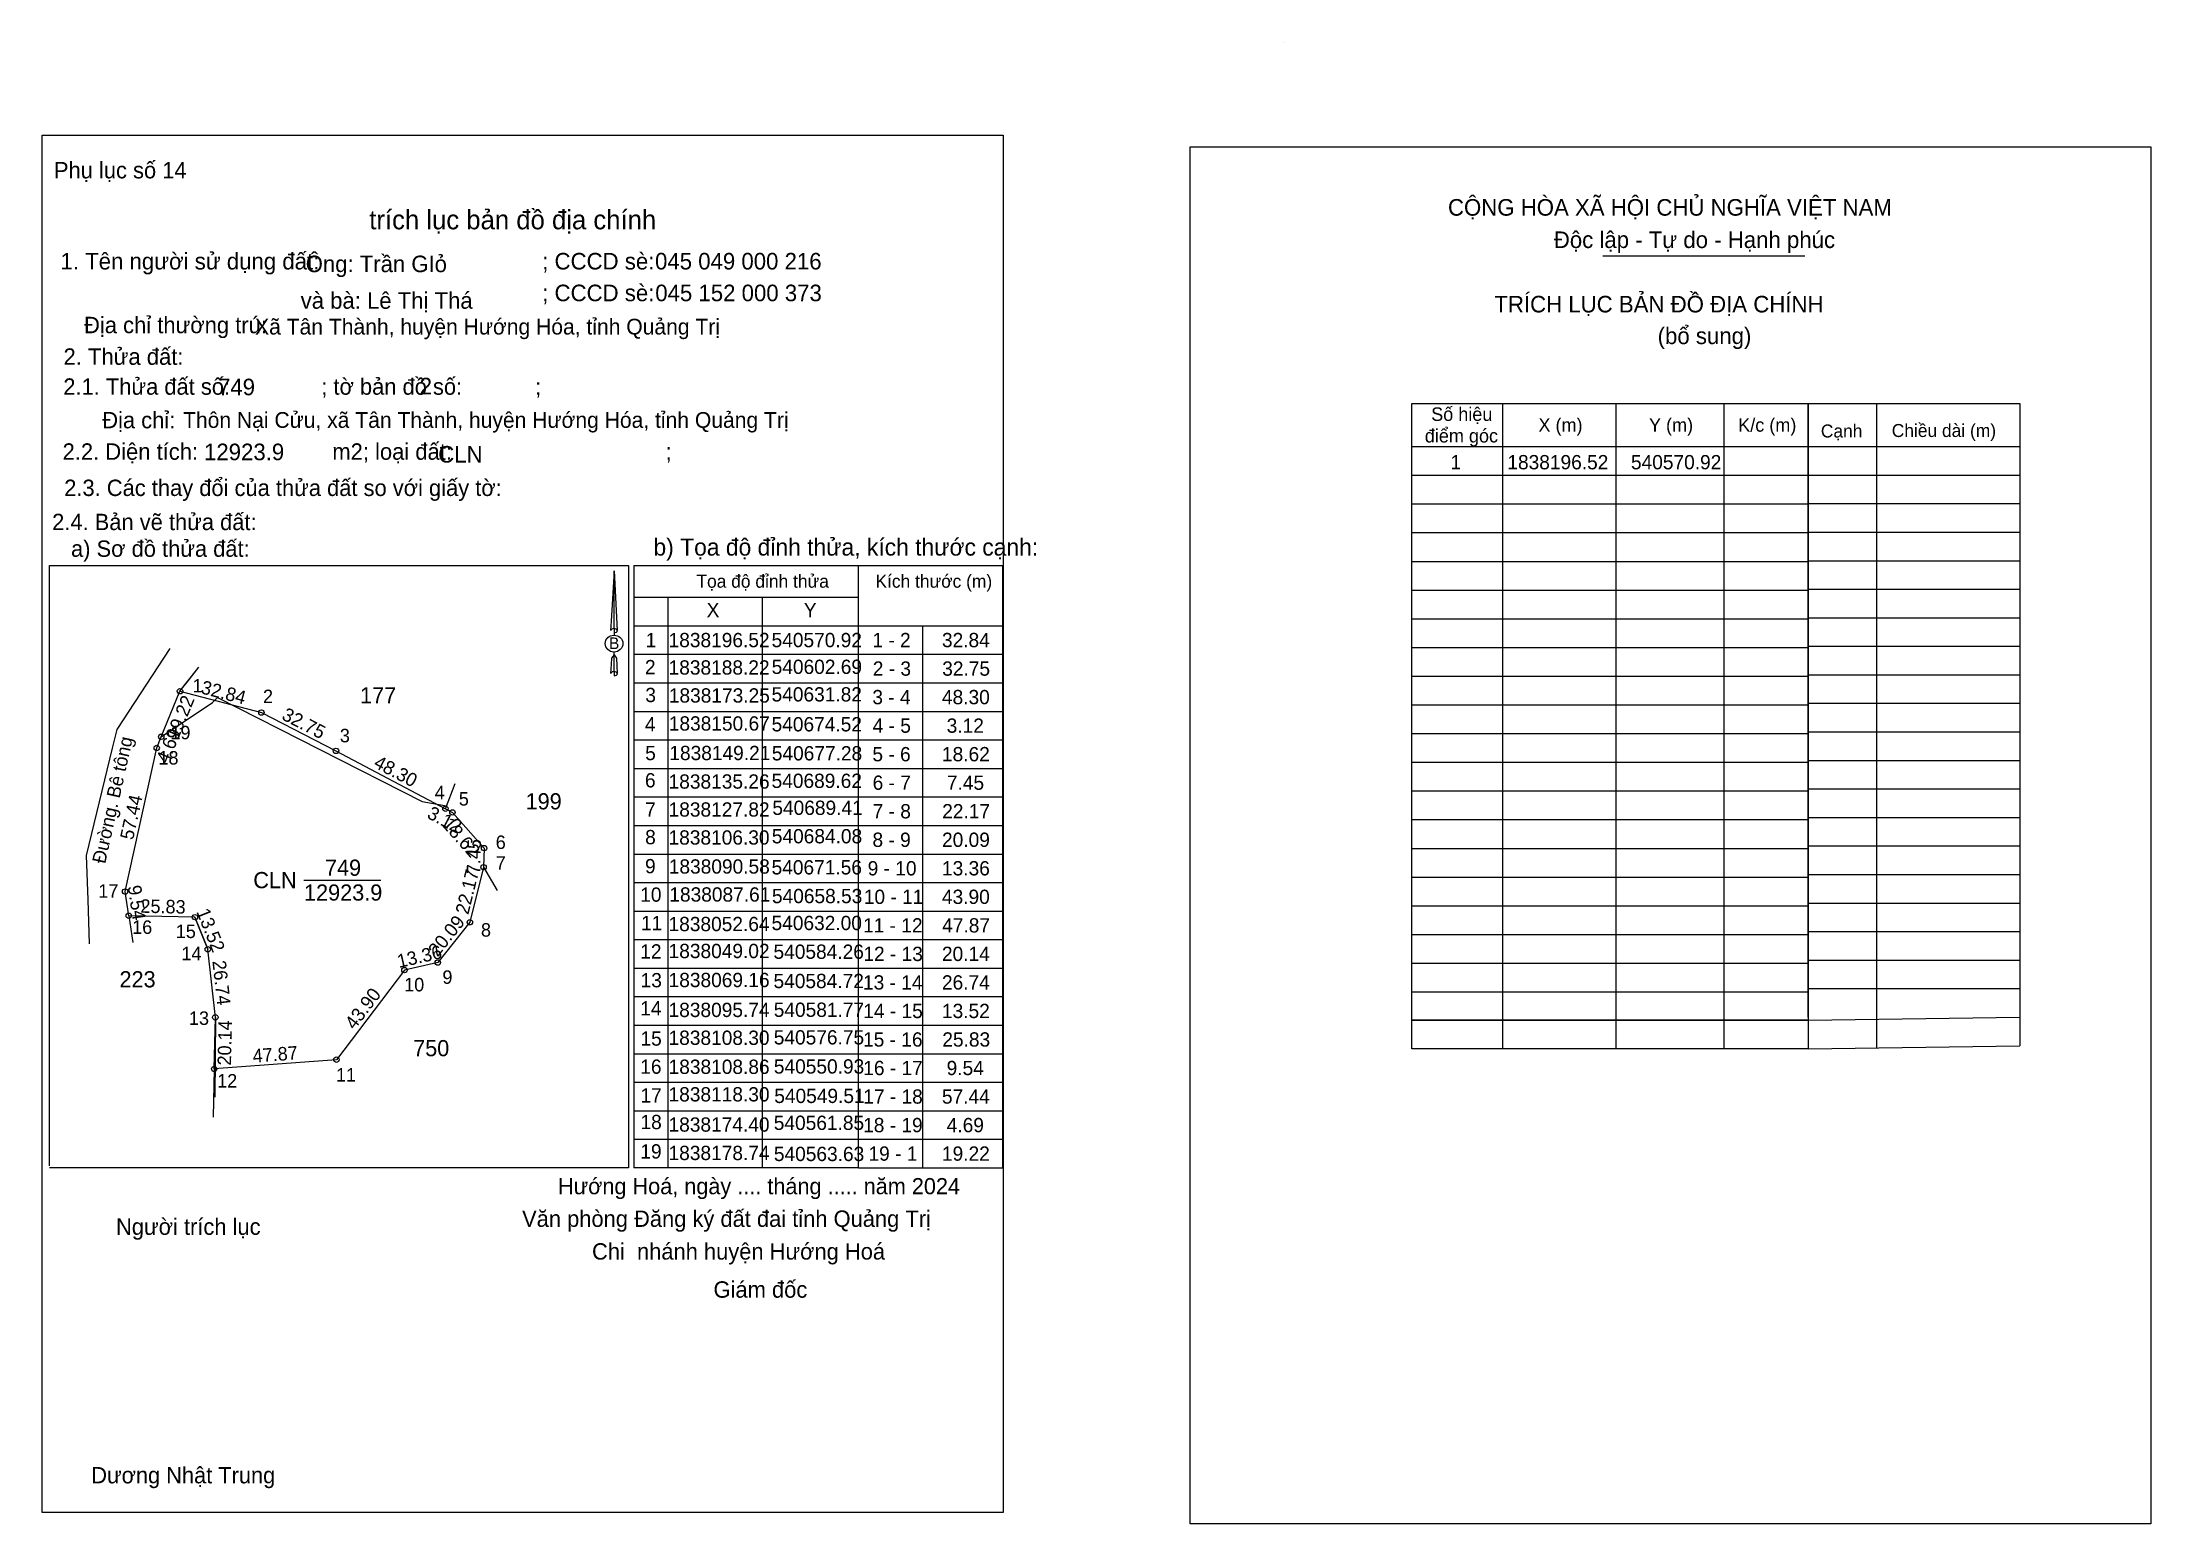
# Model space of a CAD drawing. Extents: x 540517 to 541340, y 1837871 to 1838450.
import ezdxf

# ---------------------------------------------------------------- set-up
doc = ezdxf.new("R2010")
doc.units = 0
for name, color, linetype in [('Level 1', 7, 'Continuous'), ('Level 10', 7, 'Continuous'), ('Level 11', 7, 'Continuous'), ('Level 13', 7, 'Continuous'), ('Level 23', 7, 'Continuous'), ('Level 27', 7, 'Continuous'), ('Level 3', 7, 'Continuous'), ('Level 36', 7, 'Continuous'), ('Level 40', 7, 'Continuous'), ('Level 42', 7, 'Continuous'), ('Level 49', 7, 'Continuous'), ('Level 52', 7, 'Continuous'), ('Level 53', 7, 'Continuous'), ('Level 6', 7, 'Continuous'), ('Level 63', 7, 'Continuous'), ('Level 9', 7, 'Continuous')]:
    doc.layers.add(name, color=color, linetype=linetype)

msp = doc.modelspace()

# ---------------------------------------------------------------- linework, layer by layer
at = {"layer": 'Level 1'}
for p, q in [((541002, 1838450.05), (541002, 1838450.05)), ((541126.37, 1838366.64), (541205.21, 1838366.64)), ((541233.17, 1838308.96), (541233.17, 1838057.28)), ((541206.43, 1838292.11), (541289.07, 1838292.11)), ((541206.43, 1838280.96), (541289.07, 1838280.96)), ((541206.43, 1838269.82), (541289.07, 1838269.82)), ((541206.43, 1838258.68), (541289.07, 1838258.68)), ((541206.43, 1838247.53), (541289.07, 1838247.53)), ((540835.82, 1838010.39), (540835.82, 1838245.69)), ((540835.82, 1838245.69), (540891.98, 1838245.69)), ((540891.98, 1838245.69), (540891.98, 1838010.39)), ((540748.36, 1838233.25), (540835.82, 1838233.25)), ((541206.43, 1838236.39), (541289.07, 1838236.39)), ((540748.06, 1838222.1), (540891.98, 1838222.1)), ((540860.78, 1838222.1), (540860.78, 1838010.39)), ((541206.43, 1838225.25), (541289.07, 1838225.25)), ((541206.43, 1838214.11), (541289.07, 1838214.11)), ((540748.06, 1838210.96), (540891.98, 1838210.96)), ((540748.06, 1838199.82), (540891.98, 1838199.82)), ((541206.43, 1838202.96), (541289.07, 1838202.96)), ((541206.43, 1838191.82), (541289.07, 1838191.82)), ((540748.06, 1838188.68), (540891.98, 1838188.68)), ((540748.06, 1838177.53), (540891.98, 1838177.53)), ((541206.43, 1838180.68), (541289.07, 1838180.68)), ((540748.06, 1838166.39), (540891.98, 1838166.39)), ((541206.43, 1838169.53), (541289.07, 1838169.53)), ((541206.43, 1838158.39), (541289.07, 1838158.39)), ((540748.06, 1838155.25), (540891.98, 1838155.25)), ((540748.06, 1838144.1), (540891.98, 1838144.1)), ((541206.43, 1838147.25), (541289.07, 1838147.25)), ((540748.06, 1838132.96), (540891.98, 1838132.96)), ((541206.43, 1838136.11), (541289.07, 1838136.11)), ((541206.43, 1838124.96), (541289.07, 1838124.96)), ((540748.06, 1838121.82), (540891.98, 1838121.82)), ((540748.06, 1838110.68), (540891.98, 1838110.68)), ((541206.43, 1838113.82), (541289.07, 1838113.82)), ((540748.06, 1838099.53), (540891.98, 1838099.53)), ((541206.43, 1838102.68), (541289.07, 1838102.68)), ((541206.43, 1838091.53), (541289.07, 1838091.53)), ((540748.06, 1838088.39), (540891.98, 1838088.39)), ((540748.06, 1838077.25), (540891.98, 1838077.25)), ((541206.43, 1838080.39), (541289.07, 1838080.39)), ((540748.06, 1838066.1), (540891.98, 1838066.1)), ((541206.43, 1838068.03), (541289.07, 1838069.25)), ((541206.43, 1838056.89), (541289.07, 1838058.11)), ((540748.06, 1838054.96), (540891.98, 1838054.96)), ((540748.06, 1838043.82), (540891.98, 1838043.82)), ((540748.06, 1838032.67), (540891.98, 1838032.67)), ((540748.06, 1838021.53), (540891.98, 1838021.53)), ((540835.82, 1838010.39), (540891.98, 1838010.39))]:
    msp.add_line(p, q, dxfattribs=at)
msp.add_lwpolyline([(541206.43, 1838069.25), (541206.43, 1838308.96), (541289.07, 1838308.96), (541289.07, 1838058.11)], dxfattribs=at)
at = {"layer": 'Level 10'}
for p, q in [((540546.35, 1838181.55), (540567.05, 1838213.28)), ((540544.59, 1838174.29), (540546.35, 1838181.55)), ((540534.46, 1838132.42), (540544.59, 1838174.29)), ((540535.06, 1838115.06), (540534.46, 1838132.42)), ((540535.66, 1838097.86), (540535.06, 1838115.06))]:
    msp.add_line(p, q, dxfattribs=at)
msp.add_lwpolyline([(540689.41, 1838127.82), (540684.08, 1838106.3), (540671.56, 1838090.58), (540658.53, 1838087.61), (540632, 1838052.64), (540584.26, 1838049.02), (540584.72, 1838069.16), (540581.77, 1838095.74), (540576.75, 1838108.3), (540550.93, 1838108.86), (540549.51, 1838118.3), (540561.85, 1838174.4), (540563.63, 1838178.74), (540570.92, 1838196.52), (540602.69, 1838188.22), (540631.82, 1838173.25), (540674.52, 1838150.67), (540677.28, 1838149.21), (540689.62, 1838135.26)], close=True, dxfattribs=at)
at = {"layer": 'Level 11'}
for centre in [(540570.92, 1838196.52), (540602.69, 1838188.22), (540561.85, 1838174.4), (540563.63, 1838178.74), (540631.82, 1838173.25), (540674.52, 1838150.67), (540677.28, 1838149.21), (540689.62, 1838135.26), (540689.41, 1838127.82), (540689.41, 1838127.82), (540549.51, 1838118.3), (540550.93, 1838108.86), (540576.75, 1838108.3), (540684.08, 1838106.3), (540581.77, 1838095.74), (540671.56, 1838090.58), (540658.53, 1838087.61), (540584.72, 1838069.16), (540584.26, 1838049.02), (540632, 1838052.64)]:
    msp.add_circle(centre, 1.05, dxfattribs=at)
at = {"layer": 'Level 13'}
for points in [[(540517.14, 1838413.66), (540892.19, 1838413.66), (540892.19, 1837875.8), (540517.14, 1837875.8)], [(540965.19, 1838409.22), (541340.24, 1838409.22), (541340.24, 1837871.35), (540965.19, 1837871.35)]]:
    msp.add_lwpolyline(points, close=True, dxfattribs=at)
at = {"layer": 'Level 23'}
msp.add_lwpolyline([(540570.92, 1838196.52), (540573.67, 1838200.05), (540578.27, 1838205.96)], dxfattribs=at)
at = {"layer": 'Level 27'}
for p, q in [((540570.92, 1838196.52), (540577.39, 1838204.83)), ((540674.52, 1838150.67), (540678.36, 1838160.48)), ((540689.41, 1838127.82), (540694.68, 1838118.7)), ((540550.93, 1838108.86), (540552.49, 1838098.44)), ((540584.26, 1838049.02), (540583.84, 1838030.12))]:
    msp.add_line(p, q, dxfattribs=at)
at = {"layer": 'Level 3'}
for p, q in [((541002, 1838450.05), (541002, 1838450.05)), ((540520.02, 1838245.69), (540745.96, 1838245.69)), ((540520.02, 1838011.23), (540520.02, 1838245.69)), ((540745.96, 1838245.69), (540745.96, 1838010.39)), ((540748.06, 1838245.69), (540748.06, 1838010.39)), ((540748.06, 1838245.69), (540835.82, 1838245.69)), ((540761.32, 1838233.25), (540761.32, 1838010.39)), ((540798.21, 1838233.25), (540798.21, 1838010.39)), ((540745.96, 1838010.39), (540520.02, 1838010.39)), ((540835.82, 1838010.39), (540748.06, 1838010.39))]:
    msp.add_line(p, q, dxfattribs=at)
at = {"layer": 'Level 40'}
for p, q in [((540740.35, 1838243.52), (540739.28, 1838223.89)), ((540740.35, 1838243.52), (540741.53, 1838220.25)), ((540740.35, 1838243.52), (540741.53, 1838220.25)), ((540740.35, 1838221.04), (540740.35, 1838243.52)), ((540740.35, 1838243.52), (540741.53, 1838220.25)), ((540739.28, 1838223.89), (540739.03, 1838220.25)), ((540740.35, 1838221.04), (540740.35, 1838220.18)), ((540740.35, 1838220.18), (540740.35, 1838219.5)), ((540740.35, 1838219.5), (540740.35, 1838218.61)), ((540740.35, 1838219.5), (540740.35, 1838218.61)), ((540740.35, 1838219.5), (540740.35, 1838218.61)), ((540741.53, 1838220.25), (540741.53, 1838220.25)), ((540739.28, 1838207.11), (540739.03, 1838203.44)), ((540739.35, 1838209.47), (540739.28, 1838207.11)), ((540740.35, 1838210.79), (540739.35, 1838209.47)), ((540740.35, 1838210.79), (540740.35, 1838211.83)), ((540740.35, 1838210.79), (540740.35, 1838211.83)), ((540740.35, 1838210.79), (540740.35, 1838211.83)), ((540740.35, 1838210.79), (540741.28, 1838209.47)), ((540740.35, 1838210.79), (540741.28, 1838209.47)), ((540740.35, 1838210.79), (540741.28, 1838209.47)), ((540740.35, 1838204.22), (540740.35, 1838210.79)), ((540741.28, 1838209.47), (540741.53, 1838203.44)), ((540741.28, 1838209.47), (540741.53, 1838203.44)), ((540741.28, 1838209.47), (540741.53, 1838203.44)), ((540740.35, 1838204.22), (540740.35, 1838203.3)), ((540740.35, 1838203.3), (540740.35, 1838202.65)), ((540741.53, 1838203.44), (540741.53, 1838203.44))]:
    msp.add_line(p, q, dxfattribs=at)
msp.add_ellipse((540740.35, 1838215.14), major_axis=(3.46, 0), ratio=0.952727, dxfattribs=at)
for centre, start_param, end_param in [((540740.36, 1838220.22), 1.570796, 3.074452), ((540740.36, 1838220.22), 0.067141, 1.570796), ((540740.36, 1838220.22), 4.712389, 6.283185), ((540740.36, 1838203.38), 2.491069, 3.074278), ((540740.36, 1838203.38), 1.570796, 2.491069), ((540740.36, 1838203.38), 0.067141, 1.570796), ((540740.36, 1838203.38), 4.712389, 6.283185)]:
    msp.add_ellipse(centre, major_axis=(1.27, 0), ratio=0.614131, start_param=start_param, end_param=end_param, dxfattribs=at)
at = {"layer": 'Level 49'}
for p, q in [((540585.54, 1838194.03), (540665.45, 1838153.53)), ((540665.45, 1838153.53), (540674.97, 1838151.82)), ((540576.75, 1838108.3), (540581.73, 1838095.83)), ((540584.72, 1838069.16), (540584.49, 1838037.97))]:
    msp.add_line(p, q, dxfattribs=at)
msp.add_lwpolyline([(540563.63, 1838178.75), (540583.58, 1838192.11), (540585.54, 1838194.03)], dxfattribs=at)
at = {"layer": 'Level 53'}
for p, q in [((540517.13, 1838413.67), (540517.13, 1838413.67)), ((540892.18, 1837875.8), (540892.18, 1837875.8))]:
    msp.add_line(p, q, dxfattribs=at)
at = {"layer": 'Level 63'}
for p, q in [((541051.76, 1838308.96), (541206.43, 1838308.96)), ((541051.76, 1838056.89), (541051.76, 1838308.96)), ((541087.16, 1838308.96), (541087.16, 1838056.89)), ((541131.41, 1838308.96), (541131.41, 1838056.89)), ((541173.56, 1838308.96), (541173.56, 1838056.89)), ((541206.43, 1838308.96), (541206.43, 1838056.89)), ((541051.76, 1838292.11), (541206.43, 1838292.11)), ((541051.76, 1838280.9), (541206.43, 1838280.9)), ((541051.76, 1838269.69), (541206.43, 1838269.69)), ((541051.76, 1838258.48), (541206.43, 1838258.48)), ((541051.76, 1838247.27), (541206.43, 1838247.27)), ((541051.76, 1838236.06), (541206.43, 1838236.06)), ((541051.76, 1838224.85), (541206.43, 1838224.85)), ((541051.76, 1838213.64), (541206.43, 1838213.64)), ((541051.76, 1838202.43), (541206.43, 1838202.43)), ((541051.76, 1838191.22), (541206.43, 1838191.22)), ((541051.76, 1838180.01), (541206.43, 1838180.01)), ((541051.76, 1838168.8), (541206.43, 1838168.8)), ((541051.76, 1838157.59), (541206.43, 1838157.59)), ((541051.76, 1838146.38), (541206.43, 1838146.38)), ((541051.76, 1838135.17), (541206.43, 1838135.17)), ((541051.76, 1838123.96), (541206.43, 1838123.96)), ((541051.76, 1838112.75), (541206.43, 1838112.75)), ((541051.76, 1838101.54), (541206.43, 1838101.54)), ((541051.76, 1838090.33), (541206.43, 1838090.33)), ((541051.76, 1838079.18), (541206.43, 1838079.18)), ((541051.76, 1838068.03), (541206.43, 1838068.03)), ((541206.43, 1838068.03), (541051.76, 1838068.03)), ((541206.43, 1838056.89), (541051.76, 1838056.89))]:
    msp.add_line(p, q, dxfattribs=at)
at = {"layer": 'Level 9'}
msp.add_line((540619.33, 1838122.77), (540649.31, 1838122.77), dxfattribs=at)

# ---------------------------------------------------------------- texts
at = {"layer": 'Level 1'}
for s, height, p in [('Phụ lục số 14', 6.3889, (540521.72, 1838396.85)), ('CỘNG HÒA XÃ HỘI CHỦ NGHĨA VIỆT NAM', 6.478, (541065.88, 1838382.28)), ('Độc lập - Tự do - Hạnh phúc', 6.478, (541107.19, 1838369.64)), ('1. Tên người sử dụng đất:', 6.4761, (540524.27, 1838361.26)), ('Ông: Trần GIỏ', 6.4478, (540620.01, 1838360.22)), ('; CCCD sè:', 6.476, (540712.32, 1838361.26)), ('045 049 000 216', 6.4761, (540756.36, 1838361.26)), ('; CCCD sè:', 6.476, (540712.32, 1838348.86)), ('045 152 000 373', 6.4761, (540756.45, 1838348.86)), ('và bà: Lê Thị Thá', 6.4478, (540618.05, 1838345.92)), ('TRÍCH LỤC BẢN ĐỒ ĐỊA CHÍNH', 6.478, (541083.98, 1838344.48)), ('Địa chỉ thường trú:', 6.4113, (540533.46, 1838336.37)), ('(bổ sung)', 6.478, (541147.72, 1838332.11)), ('2. Thửa đất:', 6.425, (540525.46, 1838324.02)), ('2.1. Thửa đất số:               ; tờ bản đồ số:            ;', 6.3889, (540525.38, 1838312.34)), ('Địa chỉ:', 6.389, (540540.59, 1838299.23)), ('Cạnh', 5.074, (541211.44, 1838295.64)), ('Chiều dài (m)', 5.0743, (541239.11, 1838295.83)), ('2.2. Diện tích:                      m2; loại đất:                                   ;', 6.4113, (540525.09, 1838286.94)), ('2.3. Các thay đổi của thửa đất so với giấy tờ:', 6.3889, (540525.73, 1838272.79)), ('2.4. Bản vẽ thửa đất: ', 6.3889, (540521.01, 1838259.46)), ('a) Sơ đồ thửa đất: ', 6.3889, (540528.39, 1838249.04)), ('Tọa độ đỉnh thửa', 5.0743, (540772.51, 1838236.97)), ('Kích thước (m)', 5.0743, (540842.4, 1838236.97)), ('Hướng Hoá, ngày .... tháng ..... năm 2024', 6.3232, (540718.49, 1838000.08)), ('Văn phòng Đăng ký đất đai tỉnh Quảng Trị', 6.3889, (540704.46, 1837987.34)), ('Người trích lục', 6.3889, (540545.95, 1837984.22)), (' Chi  nhánh huyện Hướng Hoá', 6.3889, (540729.38, 1837974.56)), (' Giám đốc', 6.4, (540776.8, 1837959.67)), ('Dương Nhật Trung', 6.3623, (540536.3, 1837887.17))]:
    msp.add_text(s, height=height, dxfattribs=at).set_placement(p)
at = {"layer": 'Level 10'}
msp.add_text('b) Tọa độ đỉnh thửa, kích thước cạnh:', height=6.6695, dxfattribs=at).set_placement((540755.75, 1838249.51))
msp.add_text('Ðường. Bê tông', height=5.2678, rotation=77.59453, dxfattribs=at).set_placement((540541.71, 1838128.91))
at = {"layer": 'Level 13'}
for s, p in [('CLN', (540599.54, 1838119.61)), ('749', (540627.52, 1838124.46)), ('12923.9', (540619.34, 1838114.76))]:
    msp.add_text(s, height=6.321, dxfattribs=at).set_placement(p)
at = {"layer": 'Level 36'}
for s, p in [('177', (540641.22, 1838191.8)), ('199', (540705.83, 1838150.39)), ('223', (540547.31, 1838080.88)), ('750', (540661.93, 1838053.98))]:
    msp.add_text(s, height=6.321, dxfattribs=at).set_placement(p)
at = {"layer": 'Level 40'}
msp.add_text('B', height=4.53, dxfattribs=at).set_placement((540738.39, 1838213))
at = {"layer": 'Level 42'}
msp.add_text(' trích lục bản đồ địa chính', height=7.4956, dxfattribs=at).set_placement((540642.02, 1838376.95))
at = {"layer": 'Level 49'}
for s, rotation, p in [('32.84', 345.35857, (540578.78, 1838195.77)), ('19.22', 67.70582, (540570.06, 1838177.2)), ('32.75', 332.79344, (540610.27, 1838185.74)), ('4.69', 67.69959, (540566.26, 1838167.94)), ('48.30', 332.13342, (540646.14, 1838167.1)), ('57.44', 77.59453, (540552.59, 1838138.2)), ('3.12', 332.1343, (540666.97, 1838147.27)), ('18.62', 311.50305, (540672.86, 1838144.34)), ('7.45', 88.38386, (540688.07, 1838125.03)), ('22.17', 76.09411, (540683.46, 1838109.03)), ('9.54', 278.55467, (540550.48, 1838120.37)), ('25.83', 358.74979, (540555.44, 1838110.03)), ('13.52', 291.76955, (540577.24, 1838110.47)), ('20.09', 51.44173, (540671.48, 1838092.51)), ('26.74', 276.34182, (540583.55, 1838091.16)), ('13.36', 12.84932, (540656.37, 1838088.42)), ('43.90', 52.81243, (540639.05, 1838064.03)), ('20.14', 88.70413, (540590.83, 1838050.32)), ('47.87', 4.33521, (540599.48, 1838051.44))]:
    msp.add_text(s, height=5.268, rotation=rotation, dxfattribs=at).set_placement(p)
at = {"layer": 'Level 52'}
for s, height, p in [('1', 5.58, (541066.85, 1838283.21)), ('1838196.52', 5.581, (541089.06, 1838283.21)), ('540570.92', 5.581, (541137.31, 1838283.21)), ('X', 5.58, (540776.51, 1838225.43)), ('Y', 5.58, (540814.44, 1838225.43)), ('1', 5.58, (540752.71, 1838213.74)), ('1838196.52', 5.581, (540761.65, 1838213.74)), ('540570.92', 5.581, (540801.85, 1838213.74)), ('1 - 2', 5.581, (540841.21, 1838213.74)), ('32.84', 5.581, (540868.35, 1838213.74)), ('2', 5.58, (540752.42, 1838203.16)), ('1838188.22', 5.581, (540761.65, 1838203.03)), ('540602.69', 5.581, (540801.88, 1838203.29)), ('2 - 3', 5.581, (540841.35, 1838202.6)), ('32.75', 5.581, (540868.46, 1838202.6)), ('3', 5.58, (540752.56, 1838192.29)), ('1838173.25', 5.581, (540761.74, 1838192.1)), ('540631.82', 5.581, (540801.85, 1838192.53)), ('3 - 4', 5.581, (540841.19, 1838191.46)), ('48.30', 5.581, (540868.35, 1838191.46)), ('4', 5.58, (540752.4, 1838180.84)), ('1838150.67', 5.581, (540761.73, 1838181.16)), ('540674.52', 5.581, (540801.85, 1838180.85)), ('4 - 5', 5.581, (540841.3, 1838180.31)), ('3.12', 5.581, (540870.19, 1838180.31)), ('5', 5.58, (540752.51, 1838169.62)), ('1838149.21', 5.581, (540761.94, 1838169.63)), ('540677.28', 5.581, (540801.94, 1838169.52)), ('5 - 6', 5.581, (540841.21, 1838169.17)), ('18.62', 5.581, (540868.36, 1838169.17)), ('6', 5.58, (540752.42, 1838158.98)), ('1838135.26', 5.581, (540761.65, 1838158.49)), ('540689.62', 5.581, (540801.85, 1838158.76)), ('6 - 7', 5.581, (540841.3, 1838158.03)), ('7.45', 5.581, (540870.28, 1838158.03)), ('7', 5.58, (540752.5, 1838147.52)), ('1838127.82', 5.581, (540761.65, 1838147.56)), ('540689.41', 5.581, (540802.15, 1838148.23)), ('7 - 8', 5.581, (540841.3, 1838146.88)), ('22.17', 5.581, (540868.45, 1838146.88)), ('8', 5.58, (540752.5, 1838136.77)), ('1838106.30', 5.581, (540761.63, 1838136.63)), ('540684.08', 5.581, (540801.94, 1838137.13)), ('8 - 9', 5.581, (540841.24, 1838135.74)), ('20.09', 5.581, (540868.39, 1838135.74)), ('9', 5.58, (540752.45, 1838125.43)), ('1838090.58', 5.581, (540761.73, 1838125.3)), ('540671.56', 5.581, (540801.85, 1838124.98)), ('9 - 10', 5.581, (540839.37, 1838124.6)), ('13.36', 5.581, (540868.37, 1838124.6)), ('10', 5.581, (540750.58, 1838114.33)), ('1838087.61', 5.581, (540761.94, 1838114.37)), ('540658.53', 5.581, (540801.99, 1838113.76)), ('10 - 11', 5.581, (540837.85, 1838113.46)), ('43.90', 5.581, (540868.35, 1838113.46)), ('11', 5.581, (540750.89, 1838103.22)), ('1838052.64', 5.581, (540761.63, 1838102.83)), ('540632.00', 5.581, (540801.84, 1838103.24)), ('11 - 12', 5.581, (540837.56, 1838102.31)), ('47.87', 5.581, (540868.45, 1838102.31)), ('12', 5.581, (540750.59, 1838092.12)), ('1838049.02', 5.581, (540761.65, 1838092.3)), ('540584.26', 5.581, (540802.6, 1838092.02)), ('12 - 13', 5.581, (540837.69, 1838091.17)), ('20.14', 5.581, (540868.35, 1838091.17)), ('13', 5.581, (540750.73, 1838080.9)), ('1838069.16', 5.581, (540761.65, 1838080.97)), ('540584.72', 5.581, (540802.6, 1838080.58)), ('13 - 14', 5.581, (540837.54, 1838080.03)), ('26.74', 5.581, (540868.35, 1838080.03)), ('14', 5.581, (540750.58, 1838069.91)), ('1838095.74', 5.581, (540761.63, 1838069.29)), ('540581.77', 5.581, (540802.69, 1838069.35)), ('14 - 15', 5.581, (540837.65, 1838068.88)), ('13.52', 5.581, (540868.36, 1838068.88)), ('15', 5.581, (540750.68, 1838058.11)), ('1838108.30', 5.581, (540761.63, 1838058.41)), ('540576.75', 5.581, (540802.7, 1838058.58)), ('15 - 16', 5.581, (540837.56, 1838057.74)), ('25.83', 5.581, (540868.5, 1838057.74)), ('16', 5.581, (540750.59, 1838047.13)), ('1838108.86', 5.581, (540761.65, 1838047.08)), ('540550.93', 5.581, (540802.74, 1838047.21)), ('16 - 17', 5.581, (540837.64, 1838046.6)), ('9.54', 5.581, (540870.18, 1838046.6)), ('17', 5.581, (540750.68, 1838035.91)), ('1838118.30', 5.581, (540761.63, 1838036.32)), ('540549.51', 5.581, (540802.9, 1838035.71)), ('17 - 18', 5.581, (540837.64, 1838035.46)), ('57.44', 5.581, (540868.35, 1838035.46)), ('18', 5.581, (540750.68, 1838025.5)), ('1838174.40', 5.581, (540761.63, 1838024.52)), ('540561.85', 5.581, (540802.7, 1838025.2)), ('18 - 19', 5.581, (540837.59, 1838024.31)), ('4.69', 5.581, (540870.22, 1838024.31)), ('19', 5.581, (540750.62, 1838014.04)), ('1838178.74', 5.581, (540761.63, 1838013.42)), ('540563.63', 5.581, (540802.74, 1838013.04)), ('19 - 1', 5.581, (540839.68, 1838013.17)), ('19.22', 5.581, (540868.36, 1838013.17))]:
    msp.add_text(s, height=height, dxfattribs=at).set_placement(p)
at = {"layer": 'Level 6'}
for s, height, p in [('Xã Tân Thành, huyện Hướng Hóa, tỉnh Quảng Trị', 6.1523, (540600.23, 1838335.86)), ('749', 6.476, (540585.77, 1838312.13)), ('2', 6.48, (540664.48, 1838312.48)), ('Thôn Nại Cửu, xã Tân Thành, huyện Hướng Hóa, tỉnh Quảng Trị', 6.1523, (540572.12, 1838299.41)), ('12923.9', 6.476, (540580.3, 1838286.77)), ('CLN', 6.476, (540671.72, 1838285.84)), ('.', 5.23, (540670.54, 1838272.99))]:
    msp.add_text(s, height=height, dxfattribs=at).set_placement(p)
at = {"layer": 'Level 63'}
for s, height, p in [('Số hiệu', 5.268, (541059.33, 1838302.12)), ('điểm góc', 5.268, (541056.84, 1838293.69)), ('X (m)', 5.268, (541101.2, 1838297.9)), ('Y (m)', 5.268, (541144.35, 1838297.9)), ('K/c (m)', 5.268, (541179.18, 1838297.9)), ('D', 0.0211, (540550.93, 1838108.85)), ('D', 0.0211, (540550.93, 1838108.85)), ('D', 0.0211, (540550.93, 1838108.85)), ('D', 0.0211, (540550.93, 1838108.85))]:
    msp.add_text(s, height=height, dxfattribs=at).set_placement(p)
at = {"layer": 'Level 9'}
for s, height, p in [('1', 5.27, (540575.84, 1838196.05)), ('2', 5.27, (540603.31, 1838191.88)), ('19', 5.268, (540567.18, 1838177.77)), ('3', 5.27, (540633.32, 1838176.59)), ('18', 5.268, (540562.5, 1838167.91)), ('4', 5.27, (540670.36, 1838154.36)), ('5', 5.27, (540679.76, 1838151.88)), ('6', 5.27, (540694.16, 1838134.93)), ('7', 5.27, (540694.18, 1838126.84)), ('17', 5.268, (540539.05, 1838115.89)), ('16', 5.268, (540552.25, 1838101.77)), ('15', 5.268, (540569.27, 1838100.13)), ('8', 5.27, (540688.41, 1838100.68)), ('14', 5.268, (540571.47, 1838091.47)), ('10', 5.268, (540658.43, 1838079.31)), ('9', 5.27, (540673.36, 1838082.24)), ('13', 5.268, (540574.42, 1838066.23)), ('11', 5.268, (540631.81, 1838044.08)), ('12', 5.268, (540585.43, 1838041.75))]:
    msp.add_text(s, height=height, dxfattribs=at).set_placement(p)

doc.saveas('drawing.dxf')
